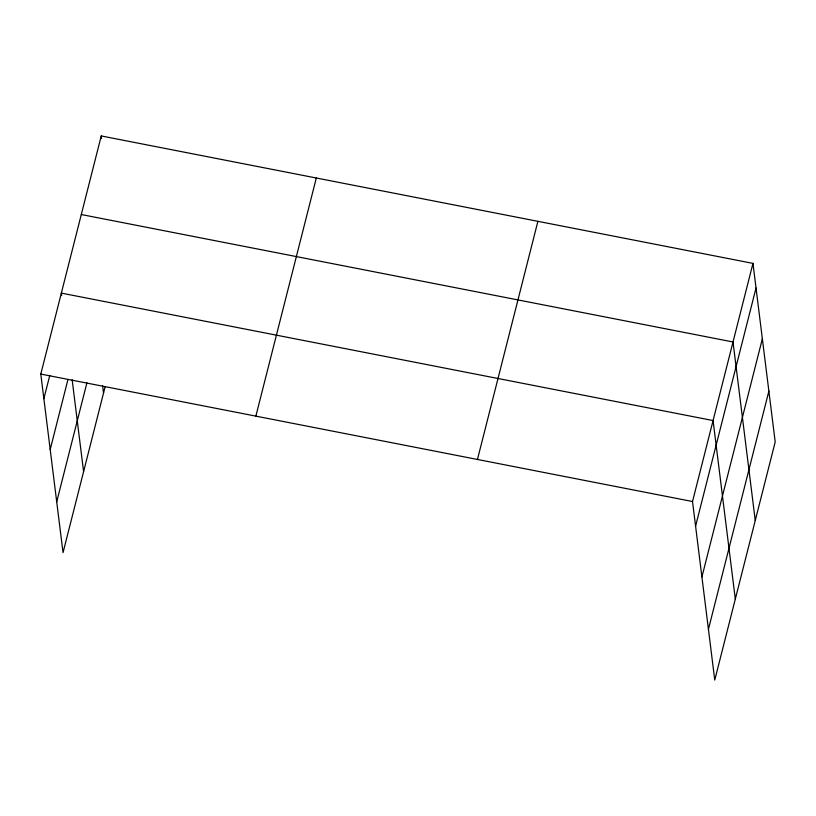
<?xml version="1.0" encoding="UTF-8"?>
<svg xmlns="http://www.w3.org/2000/svg" width="816" height="816" viewBox="0 0 816 816"><rect width="100%" height="100%" fill="white"/><g stroke="black" fill="none" stroke-linecap="round" stroke-linejoin="round"><path stroke-width="1.22" d="M105.091 386.917L63.036 552.616L40.8 374.075L101.245 135.946L752.964 263.384L775.2 441.925L714.755 680.054L692.519 501.524L752.964 263.384M43.87 398.698L49.786 375.391M50.194 449.483L67.942 379.562M56.712 501.82L86.924 382.786M255.867 416.129L316.312 178M477.452 459.469L537.897 221.33M695.589 526.147L756.024 288.007M701.913 576.932L762.358 338.803M708.431 629.269L768.876 391.129M81.294 214.526L733.013 341.975L755.249 520.506M40.8 374.075L692.519 501.524M735.308 599.097L713.072 420.556L61.353 293.107L61.659 295.576M101.245 135.946L101.551 138.404M102.632 385.805L103.54 393.057M72.145 379.736L83.589 471.648"/></g></svg>
